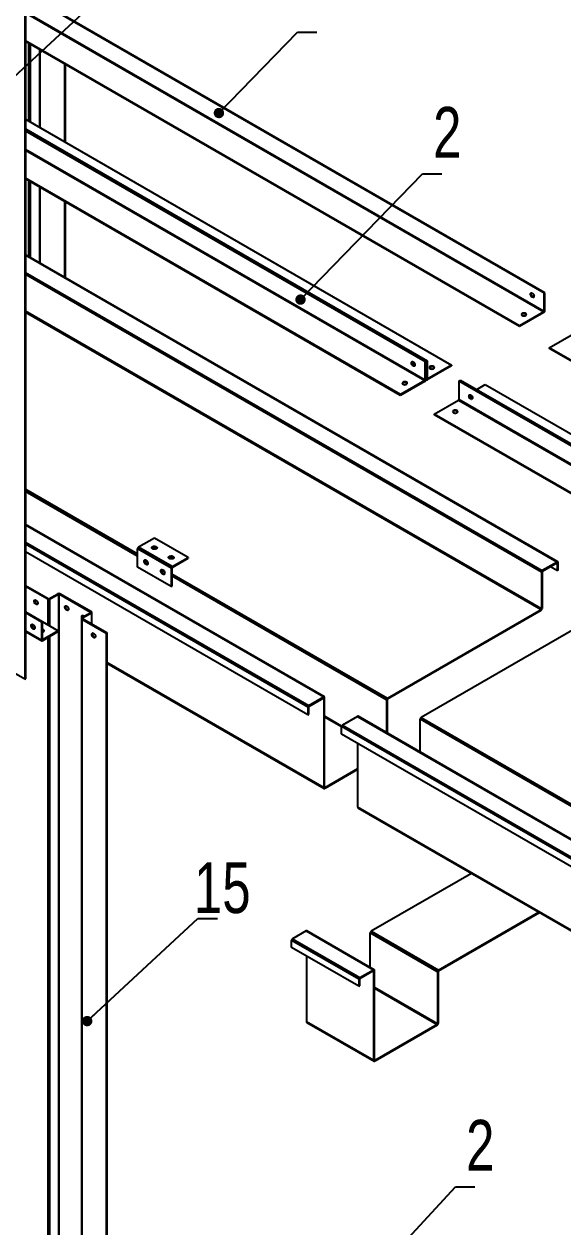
# Model space of a CAD drawing. Header units: millimetres. Extents: x 1982 to 4155, y 618 to 1642.
# Drawn here: x 2133 to 2171.8, y 708.3 to 795.1 of the extents above; entities that cross this region are included whole.
import ezdxf

# ---------------------------------------------------------------- set-up
doc = ezdxf.new("R2010")
doc.units = ezdxf.units.MM
doc.styles.add('SLDTEXTSTYLE0', font='TXT', dxfattribs={"width": 0.75})
doc.dimstyles.new('SLDDIMSTYLE0', dxfattribs={"dimscale": 1.5, "dimtxt": 2.116667, "dimasz": 1.5, "dimexe": 0, "dimexo": 0.0625, "dimgap": 0.529167, "dimtad": 1, "dimdec": 0, "dimlfac": 35, "dimrnd": 1e-09, "dimzin": 12, "dimdsep": 46, "dimtxsty": 'SLDTEXTSTYLE0', "dimcen": 0.09, "dimadec": 0, "dimazin": 3, "dimtfac": 1, "dimtdec": 0, "dimtofl": 0, "dimtmove": 0, "dimatfit": 3, "dimfxl": 1, "dimfrac": 2, "dimtolj": 1, "dimtzin": 12, "dimarcsym": 0})

msp = doc.modelspace()

# ---------------------------------------------------------------- linework, layer by layer
at = {"color": 7, "linetype": 'Continuous', "lineweight": 25}
for p, q in [((2133.05, 808.122), (2133.05, 747.826)), ((2133.096, 808.148), (2133.096, 747.853)), ((2170.541, 775.715), (2133.096, 797.332)), ((2170.496, 775.689), (2133.096, 797.279)), ((2170.496, 774.367), (2133.096, 795.958)), ((2133.096, 795.906), (2170.473, 774.329)), ((2168.723, 773.318), (2133.096, 793.885)), ((2168.723, 773.266), (2133.096, 793.833)), ((2133.335, 788.087), (2133.335, 793.694)), ((2133.471, 788.009), (2133.471, 793.616)), ((2134.123, 793.239), (2134.123, 787.632)), ((2134.168, 787.607), (2134.168, 793.214)), ((2135.918, 792.203), (2135.918, 786.596)), ((2135.964, 792.177), (2135.964, 786.57)), ((2133.096, 788.225), (2163.821, 770.488)), ((2133.096, 787.526), (2162.048, 770.812)), ((2133.096, 787.473), (2162.003, 770.786)), ((2161.957, 770.76), (2133.096, 787.421)), ((2161.912, 770.733), (2133.096, 787.368)), ((2161.912, 769.412), (2133.096, 786.047)), ((2133.096, 785.995), (2161.889, 769.373)), ((2160.139, 768.363), (2133.096, 783.974)), ((2160.139, 768.31), (2133.096, 783.922)), ((2133.335, 778.311), (2133.335, 783.784)), ((2133.471, 778.233), (2133.471, 783.705)), ((2134.123, 783.329), (2134.123, 777.856)), ((2134.168, 777.83), (2134.168, 783.303)), ((2135.918, 782.292), (2135.918, 776.82)), ((2135.964, 782.266), (2135.964, 776.794)), ((2171.483, 756.289), (2133.096, 778.449)), ((2171.435, 756.284), (2133.096, 778.417)), ((2133.096, 777.174), (2170.359, 755.662)), ((2170.291, 755.545), (2133.096, 777.017)), ((2170.541, 775.715), (2170.496, 775.689)), ((2170.496, 774.367), (2170.496, 775.689)), ((2170.541, 774.394), (2170.541, 775.715)), ((2170.291, 752.902), (2133.096, 774.374)), ((2133.096, 774.323), (2170.269, 752.863)), ((2170.473, 774.329), (2168.723, 773.318)), ((2170.473, 774.276), (2168.723, 773.266)), ((2170.473, 774.329), (2170.473, 774.276)), ((2170.496, 774.367), (2170.541, 774.394)), ((2168.723, 773.318), (2168.723, 773.266)), ((2170.851, 771.748), (2172.602, 772.758)), ((2216.914, 745.156), (2170.851, 771.748)), ((2170.851, 771.748), (2170.851, 771.695)), ((2216.914, 745.104), (2170.851, 771.695)), ((2161.957, 770.76), (2161.912, 770.733)), ((2161.912, 769.412), (2161.912, 770.733)), ((2161.957, 769.438), (2161.957, 770.76)), ((2162.003, 770.786), (2162.048, 770.812)), ((2162.003, 770.786), (2162.003, 769.464)), ((2162.048, 770.812), (2162.048, 769.491)), ((2163.821, 770.488), (2162.07, 769.478)), ((2163.821, 770.436), (2162.07, 769.425)), ((2163.821, 770.488), (2163.821, 770.436)), ((2161.889, 769.373), (2160.139, 768.363)), ((2161.889, 769.321), (2160.139, 768.31)), ((2161.889, 769.373), (2161.889, 769.321)), ((2161.912, 769.412), (2161.957, 769.438)), ((2161.957, 769.491), (2162.003, 769.464)), ((2161.957, 769.458), (2162.022, 769.42)), ((2162.048, 769.491), (2162.003, 769.464)), ((2162.07, 769.478), (2162.048, 769.491)), ((2162.07, 769.478), (2162.07, 769.425)), ((2164.381, 769.36), (2164.336, 769.334)), ((2210.399, 742.742), (2164.336, 769.334)), ((2164.336, 769.334), (2164.336, 768.012)), ((2210.444, 742.769), (2164.381, 769.36)), ((2164.427, 769.386), (2164.472, 769.413)), ((2164.427, 769.386), (2210.49, 742.795)), ((2164.427, 769.334), (2164.427, 769.386)), ((2164.472, 769.413), (2210.535, 742.821)), ((2165.639, 768.739), (2166.245, 769.089)), ((2166.245, 769.089), (2212.308, 742.497)), ((2160.139, 768.363), (2160.139, 768.31)), ((2162.563, 766.963), (2164.314, 767.974)), ((2164.314, 767.974), (2210.377, 741.382)), ((2210.399, 741.421), (2164.336, 768.012)), ((2208.626, 740.372), (2162.563, 766.963)), ((2162.563, 766.963), (2162.563, 766.911)), ((2208.626, 740.319), (2162.563, 766.911)), ((2133.096, 761.533), (2141.183, 756.865)), ((2141.183, 756.708), (2133.096, 761.377)), ((2154.649, 746.553), (2133.096, 758.995)), ((2133.096, 758.963), (2154.601, 746.548)), ((2133.096, 757.72), (2153.524, 745.927)), ((2142.395, 758.014), (2141.251, 757.354)), ((2144.819, 756.615), (2142.395, 758.014)), ((2153.457, 745.809), (2133.096, 757.563)), ((2153.457, 745.258), (2133.096, 757.012)), ((2143.607, 755.837), (2141.183, 757.236)), ((2141.183, 755.915), (2141.183, 757.236)), ((2143.675, 755.954), (2141.251, 757.354)), ((2143.607, 754.515), (2141.183, 755.915)), ((2141.899, 756.295), (2141.703, 756.408)), ((2143.675, 755.954), (2144.819, 756.615)), ((2143.675, 755.902), (2144.819, 756.562)), ((2143.675, 755.902), (2143.675, 755.954)), ((2144.819, 756.615), (2144.819, 756.562)), ((2171.435, 756.284), (2170.359, 755.662)), ((2171.435, 756.231), (2170.359, 755.61)), ((2170.957, 755.956), (2171.458, 755.667)), ((2171.435, 756.231), (2171.435, 756.284)), ((2171.435, 756.231), (2171.458, 756.219)), ((2171.458, 756.219), (2171.503, 756.245)), ((2171.458, 755.667), (2171.458, 756.219)), ((2171.503, 755.693), (2171.503, 756.245)), ((2143.111, 755.595), (2142.915, 755.708)), ((2143.653, 755.863), (2143.607, 755.837)), ((2143.607, 755.837), (2143.607, 754.515)), ((2143.653, 755.863), (2143.653, 754.542)), ((2143.653, 755.439), (2159.191, 746.469)), ((2159.124, 746.351), (2143.653, 755.282)), ((2170.336, 755.571), (2170.291, 755.545)), ((2170.291, 755.545), (2170.291, 752.902)), ((2170.336, 755.571), (2170.336, 752.928)), ((2170.359, 755.61), (2170.359, 755.662)), ((2171.503, 755.693), (2171.458, 755.667)), ((2134.748, 753.625), (2133.096, 754.579)), ((2134.702, 753.599), (2133.096, 754.527)), ((2143.607, 754.515), (2143.653, 754.542)), ((2134.748, 753.625), (2134.702, 753.599)), ((2134.702, 753.599), (2134.702, 751.762)), ((2134.792, 753.625), (2135.445, 754.002)), ((2134.792, 753.625), (2134.838, 753.599)), ((2134.838, 753.599), (2135.49, 753.976)), ((2134.838, 753.599), (2134.838, 751.684)), ((2135.49, 753.976), (2135.445, 754.002)), ((2135.49, 753.976), (2135.49, 693.68)), ((2135.535, 753.976), (2135.58, 754.002)), ((2137.824, 752.655), (2135.535, 753.976)), ((2135.535, 693.68), (2135.535, 753.976)), ((2137.869, 752.681), (2135.58, 754.002)), ((2133.096, 752.689), (2134.3, 751.994)), ((2133.096, 752.637), (2134.254, 751.968)), ((2137.824, 752.629), (2137.171, 752.252)), ((2137.869, 752.603), (2137.217, 752.226)), ((2137.824, 752.655), (2137.869, 752.681)), ((2137.824, 752.655), (2137.824, 752.629)), ((2137.824, 752.629), (2137.869, 752.603)), ((2137.869, 752.603), (2137.869, 751.824)), ((2137.897, 751.807), (2137.897, 752.642)), ((2159.191, 746.469), (2170.269, 752.863)), ((2159.191, 746.416), (2170.269, 752.811)), ((2170.269, 752.863), (2170.269, 752.811)), ((2170.291, 752.902), (2170.336, 752.928)), ((2134.254, 751.968), (2134.3, 751.994)), ((2134.254, 751.968), (2134.254, 750.647)), ((2134.3, 751.994), (2134.3, 750.673)), ((2134.3, 751.994), (2135.467, 751.321)), ((2137.143, 752.213), (2137.143, 691.917)), ((2137.217, 752.226), (2137.171, 752.252)), ((2137.217, 752.2), (2137.171, 752.174)), ((2137.171, 752.174), (2137.171, 691.878)), ((2137.171, 752.174), (2138.922, 751.163)), ((2137.217, 752.2), (2137.217, 752.226)), ((2137.217, 752.2), (2138.967, 751.19)), ((2133.096, 751.315), (2134.254, 750.647)), ((2133.096, 751.283), (2134.274, 750.603)), ((2134.3, 750.673), (2134.254, 750.647)), ((2134.322, 750.66), (2134.3, 750.673)), ((2135.467, 751.321), (2134.322, 750.66)), ((2135.467, 751.268), (2134.322, 750.607)), ((2134.702, 750.827), (2134.702, 693.304)), ((2134.838, 750.905), (2134.838, 693.304)), ((2135.467, 751.268), (2135.467, 751.321)), ((2138.922, 751.163), (2138.967, 751.19)), ((2138.922, 751.163), (2138.922, 690.868)), ((2138.967, 751.19), (2138.967, 690.894)), ((2172.693, 751.464), (2161.616, 745.069)), ((2134.322, 750.66), (2134.322, 750.607)), ((2154.623, 739.99), (2138.967, 749.029)), ((2138.967, 748.996), (2154.643, 739.947)), ((2133.05, 747.826), (2131.3, 748.837)), ((2133.05, 747.826), (2133.096, 747.853)), ((2153.524, 745.927), (2154.601, 746.548)), ((2153.524, 745.874), (2154.601, 746.496)), ((2154.601, 746.496), (2154.601, 746.548)), ((2154.601, 746.496), (2154.623, 746.483)), ((2154.623, 746.483), (2154.669, 746.509)), ((2154.623, 739.99), (2154.623, 746.483)), ((2154.669, 740.017), (2154.669, 746.509)), ((2159.169, 746.378), (2159.124, 746.351)), ((2159.124, 746.351), (2159.124, 743.97)), ((2159.169, 746.378), (2159.169, 743.944)), ((2159.191, 746.416), (2159.191, 746.469)), ((2153.502, 745.836), (2153.457, 745.809)), ((2153.457, 745.809), (2153.457, 745.258)), ((2153.502, 745.836), (2153.502, 745.284)), ((2153.524, 745.874), (2153.524, 745.927)), ((2153.457, 745.258), (2153.502, 745.284)), ((2155.89, 744.455), (2154.669, 745.16)), ((2154.669, 745.109), (2155.881, 744.409)), ((2157.025, 745.149), (2155.949, 744.527)), ((2157.025, 745.149), (2203.088, 718.557)), ((2203.136, 718.562), (2157.073, 745.154)), ((2161.548, 742.57), (2161.548, 744.952)), ((2205.164, 719.773), (2161.548, 744.952)), ((2161.616, 745.069), (2205.299, 719.851)), ((2201.944, 717.818), (2155.881, 744.41)), ((2155.881, 743.858), (2155.881, 744.41)), ((2201.944, 717.267), (2155.881, 743.858)), ((2155.949, 744.527), (2202.012, 717.936)), ((2157.048, 743.185), (2157.048, 738.591)), ((2157.048, 741.364), (2154.691, 740.004)), ((2157.048, 741.312), (2154.691, 739.951)), ((2154.669, 740.017), (2154.623, 739.99)), ((2154.691, 740.004), (2154.669, 740.017)), ((2154.691, 740.004), (2154.691, 739.951)), ((2203.111, 711.999), (2157.048, 738.591)), ((2157.068, 738.547), (2203.131, 711.955)), ((2165.259, 733.818), (2158.025, 729.642)), ((2162.873, 726.842), (2170.108, 731.019)), ((2162.873, 726.79), (2170.154, 730.993)), ((2157.139, 726.183), (2152.29, 728.982)), ((2152.29, 728.483), (2152.29, 728.982)), ((2153.343, 729.669), (2152.358, 729.1)), ((2152.358, 729.1), (2157.206, 726.301)), ((2153.343, 729.669), (2158.192, 726.87)), ((2158.24, 726.874), (2153.391, 729.673)), ((2162.806, 726.725), (2157.957, 729.524)), ((2157.957, 727.038), (2157.957, 729.524)), ((2158.025, 729.642), (2162.873, 726.842)), ((2157.139, 725.684), (2152.29, 728.483)), ((2153.366, 727.862), (2153.366, 723.111)), ((2157.206, 726.301), (2158.192, 726.87)), ((2157.206, 726.248), (2158.192, 726.817)), ((2158.192, 726.817), (2158.192, 726.87)), ((2158.192, 726.817), (2158.214, 726.804)), ((2158.214, 726.804), (2158.26, 726.83)), ((2158.214, 720.312), (2158.214, 726.804)), ((2158.26, 720.338), (2158.26, 726.83)), ((2162.851, 726.751), (2162.806, 726.725)), ((2162.806, 726.725), (2162.806, 722.962)), ((2162.851, 726.751), (2162.851, 722.988)), ((2162.873, 726.79), (2162.873, 726.842)), ((2157.184, 726.209), (2157.139, 726.183)), ((2157.139, 726.183), (2157.139, 725.684)), ((2157.139, 725.684), (2157.184, 725.71)), ((2157.184, 726.209), (2157.184, 725.71)), ((2157.206, 726.248), (2157.206, 726.301)), ((2162.806, 722.962), (2158.26, 725.586)), ((2158.26, 725.535), (2162.783, 722.924)), ((2158.214, 720.312), (2153.366, 723.111)), ((2153.386, 723.067), (2158.234, 720.268)), ((2162.783, 722.924), (2158.282, 720.325)), ((2162.783, 722.924), (2162.783, 722.871)), ((2162.806, 722.962), (2162.851, 722.988)), ((2162.783, 722.871), (2158.282, 720.273)), ((2158.26, 720.338), (2158.214, 720.312)), ((2158.282, 720.325), (2158.26, 720.338)), ((2158.282, 720.325), (2158.282, 720.273))]:
    msp.add_line(p, q, dxfattribs=at)
at = {"color": 7, "linetype": 'Continuous', "lineweight": 25, "flags": 128}
for points in [[(2169.632, 775.689), (2169.67, 775.66), (2169.704, 775.621), (2169.733, 775.575), (2169.752, 775.525), (2169.76, 775.477), (2169.757, 775.434), (2169.743, 775.401), (2169.719, 775.38), (2169.688, 775.374), (2169.651, 775.382), (2169.613, 775.404), (2169.576, 775.438), (2169.544, 775.482), (2169.52, 775.53), (2169.506, 775.579), (2169.503, 775.625), (2169.512, 775.664), (2169.531, 775.691), (2169.559, 775.705), (2169.594, 775.704), (2169.632, 775.689)], [(2169.743, 775.4), (2169.733, 775.4), (2169.696, 775.408), (2169.658, 775.43), (2169.621, 775.464), (2169.59, 775.508), (2169.566, 775.556), (2169.552, 775.606), (2169.549, 775.651), (2169.557, 775.69), (2169.566, 775.706)], [(2169.155, 774.066), (2169.187, 774.091), (2169.205, 774.121), (2169.207, 774.152), (2169.193, 774.182), (2169.164, 774.209), (2169.123, 774.229), (2169.073, 774.242), (2169.019, 774.245), (2168.966, 774.24), (2168.918, 774.225), (2168.879, 774.203), (2168.854, 774.175), (2168.844, 774.144), (2168.85, 774.113), (2168.872, 774.084), (2168.907, 774.061), (2168.953, 774.044), (2169.005, 774.036), (2169.06, 774.037), (2169.111, 774.047), (2169.155, 774.066)], [(2169.202, 774.114), (2169.193, 774.13), (2169.164, 774.156), (2169.123, 774.177), (2169.073, 774.189), (2169.019, 774.193), (2168.966, 774.187), (2168.918, 774.172), (2168.879, 774.15), (2168.854, 774.123), (2168.849, 774.114)], [(2161.048, 770.733), (2161.086, 770.705), (2161.12, 770.666), (2161.149, 770.619), (2161.168, 770.57), (2161.176, 770.522), (2161.173, 770.479), (2161.159, 770.446), (2161.136, 770.425), (2161.104, 770.418), (2161.067, 770.426), (2161.029, 770.449), (2160.992, 770.483), (2160.96, 770.526), (2160.936, 770.575), (2160.922, 770.624), (2160.919, 770.67), (2160.928, 770.708), (2160.947, 770.735), (2160.975, 770.749), (2161.01, 770.749), (2161.048, 770.733)], [(2161.159, 770.445), (2161.149, 770.445), (2161.113, 770.453), (2161.074, 770.475), (2161.038, 770.509), (2161.006, 770.552), (2160.982, 770.601), (2160.968, 770.65), (2160.965, 770.696), (2160.973, 770.734), (2160.982, 770.75)], [(2162.268, 770.388), (2162.235, 770.362), (2162.218, 770.333), (2162.215, 770.302), (2162.23, 770.271), (2162.258, 770.245), (2162.3, 770.224), (2162.349, 770.212), (2162.403, 770.208), (2162.457, 770.214), (2162.505, 770.229), (2162.543, 770.251), (2162.568, 770.279), (2162.578, 770.309), (2162.572, 770.341), (2162.551, 770.369), (2162.515, 770.393), (2162.469, 770.41), (2162.417, 770.418), (2162.363, 770.417), (2162.311, 770.406), (2162.268, 770.388)], [(2162.268, 770.335), (2162.235, 770.31), (2162.22, 770.287)], [(2162.573, 770.287), (2162.572, 770.288), (2162.551, 770.317), (2162.515, 770.341), (2162.469, 770.357), (2162.417, 770.365), (2162.363, 770.364), (2162.311, 770.354), (2162.268, 770.335)], [(2160.571, 769.111), (2160.603, 769.136), (2160.621, 769.165), (2160.623, 769.197), (2160.609, 769.227), (2160.58, 769.254), (2160.539, 769.274), (2160.489, 769.286), (2160.435, 769.29), (2160.382, 769.284), (2160.334, 769.27), (2160.295, 769.247), (2160.27, 769.22), (2160.26, 769.189), (2160.266, 769.158), (2160.288, 769.129), (2160.323, 769.105), (2160.369, 769.089), (2160.421, 769.08), (2160.476, 769.082), (2160.527, 769.092), (2160.571, 769.111)], [(2160.618, 769.159), (2160.609, 769.174), (2160.58, 769.201), (2160.539, 769.221), (2160.489, 769.234), (2160.435, 769.238), (2160.382, 769.232), (2160.334, 769.217), (2160.295, 769.195), (2160.27, 769.167), (2160.265, 769.159)], [(2165.2, 768.337), (2165.238, 768.308), (2165.272, 768.269), (2165.3, 768.222), (2165.32, 768.173), (2165.328, 768.125), (2165.325, 768.082), (2165.311, 768.049), (2165.287, 768.028), (2165.256, 768.022), (2165.219, 768.03), (2165.18, 768.052), (2165.144, 768.086), (2165.112, 768.129), (2165.088, 768.178), (2165.074, 768.227), (2165.071, 768.273), (2165.08, 768.311), (2165.099, 768.339), (2165.127, 768.353), (2165.162, 768.352), (2165.2, 768.337)], [(2165.311, 768.048), (2165.301, 768.048), (2165.264, 768.056), (2165.226, 768.078), (2165.189, 768.112), (2165.158, 768.156), (2165.134, 768.204), (2165.12, 768.253), (2165.117, 768.299), (2165.125, 768.338), (2165.134, 768.354)], [(2164.207, 767.064), (2164.239, 767.089), (2164.257, 767.119), (2164.259, 767.15), (2164.245, 767.18), (2164.216, 767.207), (2164.175, 767.227), (2164.126, 767.24), (2164.072, 767.243), (2164.018, 767.237), (2163.97, 767.223), (2163.932, 767.201), (2163.906, 767.173), (2163.896, 767.142), (2163.902, 767.111), (2163.924, 767.082), (2163.96, 767.058), (2164.006, 767.042), (2164.058, 767.034), (2164.112, 767.035), (2164.164, 767.045), (2164.207, 767.064)], [(2164.255, 767.112), (2164.245, 767.128), (2164.216, 767.154), (2164.175, 767.175), (2164.126, 767.187), (2164.072, 767.191), (2164.018, 767.185), (2163.97, 767.17), (2163.932, 767.148), (2163.906, 767.12), (2163.902, 767.112)], [(2142.531, 757.393), (2142.564, 757.368), (2142.583, 757.338), (2142.587, 757.307), (2142.576, 757.276), (2142.549, 757.248), (2142.511, 757.226), (2142.462, 757.21), (2142.409, 757.204), (2142.354, 757.206), (2142.303, 757.217), (2142.259, 757.236), (2142.226, 757.261), (2142.207, 757.291), (2142.203, 757.323), (2142.214, 757.354), (2142.241, 757.381), (2142.279, 757.404), (2142.328, 757.419), (2142.381, 757.426), (2142.436, 757.423), (2142.487, 757.412), (2142.531, 757.393)], [(2142.208, 757.288), (2142.214, 757.301), (2142.241, 757.329), (2142.279, 757.351), (2142.328, 757.367), (2142.381, 757.373), (2142.436, 757.371), (2142.487, 757.36), (2142.531, 757.341)], [(2142.531, 757.341), (2142.564, 757.316), (2142.582, 757.288)], [(2141.925, 756.186), (2141.92, 756.145), (2141.904, 756.114), (2141.878, 756.094), (2141.846, 756.089), (2141.808, 756.098), (2141.77, 756.12), (2141.732, 756.154), (2141.7, 756.197), (2141.674, 756.246), (2141.658, 756.296), (2141.653, 756.344), (2141.658, 756.385), (2141.674, 756.416), (2141.7, 756.435), (2141.732, 756.441), (2141.77, 756.432), (2141.808, 756.41), (2141.846, 756.375), (2141.878, 756.332), (2141.904, 756.284), (2141.92, 756.234), (2141.925, 756.186)], [(2141.718, 756.44), (2141.704, 756.411), (2141.698, 756.37)], [(2141.698, 756.37), (2141.704, 756.322), (2141.72, 756.272), (2141.745, 756.224), (2141.778, 756.181), (2141.815, 756.146), (2141.854, 756.124), (2141.891, 756.115), (2141.905, 756.116)], [(2143.744, 756.694), (2143.776, 756.668), (2143.796, 756.639), (2143.8, 756.607), (2143.788, 756.576), (2143.762, 756.548), (2143.723, 756.526), (2143.675, 756.511), (2143.621, 756.504), (2143.566, 756.506), (2143.515, 756.517), (2143.471, 756.536), (2143.438, 756.562), (2143.419, 756.591), (2143.415, 756.623), (2143.427, 756.654), (2143.453, 756.682), (2143.492, 756.704), (2143.54, 756.719), (2143.593, 756.726), (2143.648, 756.724), (2143.7, 756.713), (2143.744, 756.694)], [(2143.42, 756.589), (2143.427, 756.601), (2143.453, 756.629), (2143.492, 756.652), (2143.54, 756.667), (2143.593, 756.673), (2143.648, 756.671), (2143.7, 756.66), (2143.744, 756.641)], [(2143.744, 756.641), (2143.776, 756.616), (2143.795, 756.589)], [(2143.138, 755.486), (2143.132, 755.445), (2143.116, 755.414), (2143.09, 755.395), (2143.058, 755.389), (2143.021, 755.398), (2142.982, 755.42), (2142.944, 755.455), (2142.912, 755.498), (2142.886, 755.546), (2142.87, 755.596), (2142.865, 755.644), (2142.87, 755.685), (2142.886, 755.716), (2142.912, 755.736), (2142.944, 755.741), (2142.982, 755.732), (2143.021, 755.71), (2143.058, 755.676), (2143.09, 755.633), (2143.116, 755.584), (2143.132, 755.534), (2143.138, 755.486)], [(2142.93, 755.741), (2142.916, 755.711), (2142.91, 755.67)], [(2142.91, 755.67), (2142.916, 755.623), (2142.932, 755.572), (2142.957, 755.524), (2142.99, 755.481), (2143.027, 755.447), (2143.066, 755.424), (2143.103, 755.415), (2143.118, 755.416)], [(2133.861, 753.236), (2133.823, 753.265), (2133.788, 753.304), (2133.76, 753.35), (2133.741, 753.4), (2133.732, 753.448), (2133.735, 753.491), (2133.749, 753.524), (2133.773, 753.545), (2133.805, 753.551), (2133.842, 753.543), (2133.88, 753.521), (2133.917, 753.487), (2133.948, 753.444), (2133.972, 753.395), (2133.986, 753.346), (2133.989, 753.3), (2133.981, 753.262), (2133.962, 753.234), (2133.933, 753.22), (2133.899, 753.221), (2133.861, 753.236)], [(2133.778, 753.486), (2133.783, 753.526), (2133.795, 753.551)], [(2133.972, 753.245), (2133.971, 753.245), (2133.935, 753.25), (2133.897, 753.269), (2133.859, 753.3), (2133.826, 753.341), (2133.8, 753.389), (2133.783, 753.439), (2133.778, 753.486)], [(2136.073, 752.816), (2136.035, 752.845), (2136.001, 752.884), (2135.972, 752.931), (2135.953, 752.98), (2135.945, 753.028), (2135.948, 753.071), (2135.962, 753.104), (2135.985, 753.125), (2136.017, 753.131), (2136.054, 753.123), (2136.092, 753.101), (2136.129, 753.067), (2136.161, 753.024), (2136.185, 752.975), (2136.199, 752.926), (2136.202, 752.88), (2136.193, 752.842), (2136.174, 752.814), (2136.146, 752.8), (2136.111, 752.801), (2136.073, 752.816)], [(2136.119, 752.843), (2136.081, 752.871), (2136.046, 752.91), (2136.018, 752.957), (2135.999, 753.006), (2135.99, 753.054), (2135.993, 753.097), (2136.007, 753.13), (2136.008, 753.131)], [(2136.184, 752.826), (2136.156, 752.827), (2136.119, 752.843)], [(2137.174, 752.254), (2137.165, 752.28), (2137.157, 752.328), (2137.16, 752.371), (2137.174, 752.404), (2137.198, 752.425), (2137.229, 752.432), (2137.266, 752.424), (2137.304, 752.401), (2137.341, 752.367), (2137.351, 752.356)], [(2133.512, 751.697), (2133.517, 751.738), (2133.534, 751.769), (2133.559, 751.789), (2133.592, 751.794), (2133.629, 751.785), (2133.668, 751.763), (2133.705, 751.729), (2133.738, 751.686), (2133.763, 751.637), (2133.779, 751.587), (2133.785, 751.539), (2133.779, 751.498), (2133.763, 751.467), (2133.738, 751.448), (2133.705, 751.442), (2133.668, 751.451), (2133.629, 751.473), (2133.592, 751.508), (2133.559, 751.551), (2133.534, 751.599), (2133.517, 751.649), (2133.512, 751.697)], [(2133.577, 751.794), (2133.563, 751.764), (2133.557, 751.723), (2133.563, 751.676), (2133.579, 751.625), (2133.604, 751.577), (2133.637, 751.534), (2133.674, 751.5), (2133.713, 751.477), (2133.75, 751.468), (2133.765, 751.469)], [(2134.391, 751.399), (2134.347, 751.418), (2134.3, 751.429)], [(2134.3, 751.212), (2134.322, 751.216), (2134.37, 751.231), (2134.409, 751.254), (2134.435, 751.282), (2134.447, 751.313), (2134.443, 751.344), (2134.424, 751.374), (2134.391, 751.399)], [(2134.391, 751.347), (2134.347, 751.366), (2134.3, 751.376)], [(2134.442, 751.294), (2134.424, 751.321), (2134.391, 751.347)], [(2138.013, 750.84), (2137.975, 750.868), (2137.94, 750.907), (2137.912, 750.954), (2137.893, 751.003), (2137.884, 751.051), (2137.887, 751.094), (2137.901, 751.127), (2137.925, 751.148), (2137.957, 751.155), (2137.993, 751.146), (2138.032, 751.124), (2138.068, 751.09), (2138.1, 751.047), (2138.124, 750.998), (2138.138, 750.949), (2138.141, 750.903), (2138.132, 750.865), (2138.113, 750.837), (2138.085, 750.824), (2138.051, 750.824), (2138.013, 750.84)], [(2137.947, 751.154), (2137.942, 751.146), (2137.931, 751.11), (2137.931, 751.066), (2137.942, 751.017), (2137.964, 750.968), (2137.994, 750.923), (2138.029, 750.886), (2138.068, 750.861), (2138.105, 750.849), (2138.123, 750.849)]]:
    msp.add_lwpolyline(points, dxfattribs=at)
at = {"color": 7, "linetype": 'Continuous', "lineweight": 25}
for centre, radius, start, end in [((2170.394, 774.4), 0.147, 302.60399, 357.39601), ((2170.447, 774.369), 0.0485, 302.60244, 357.39756), ((2161.265, 770.71), 0.253, 171.41838, 248.57556), ((2161.333, 770.749), 0.278, 184.24629, 235.74777), ((2161.81, 769.445), 0.147, 302.60501, 357.39499), ((2161.863, 769.414), 0.0485, 302.60493, 357.39507), ((2162.044, 769.458), 0.0419, 170.78466, 309.20459), ((2162.062, 769.488), 0.0138, 170.7861, 309.20314), ((2165.416, 768.313), 0.253, 171.42213, 248.57333), ((2165.485, 768.352), 0.278, 184.247, 235.74508), ((2164.288, 768.015), 0.0485, 302.60493, 357.39507), ((2141.33, 757.23), 0.147, 122.60454, 177.39546), ((2143.754, 755.83), 0.147, 122.60454, 177.39546), ((2143.701, 755.861), 0.0485, 122.59952, 177.39981), ((2171.462, 756.252), 0.0419, 350.78613, 129.20312), ((2171.444, 756.221), 0.0138, 350.78619, 129.19502), ((2170.438, 755.538), 0.147, 122.60563, 177.39437), ((2170.385, 755.569), 0.0485, 122.60924, 177.39344), ((2134.77, 753.73), 0.147, 242.60806, 297.39194), ((2134.77, 753.669), 0.0485, 242.60587, 297.38877), ((2135.512, 753.871), 0.147, 62.60806, 117.39194), ((2135.512, 753.933), 0.0485, 62.60258, 117.39206), ((2137.357, 752.356), 0.157, 151.2201, 208.74702), ((2137.819, 752.642), 0.0138, 290.8155, 69.20056), ((2137.854, 752.642), 0.0419, 290.78484, 69.21516), ((2170.189, 752.935), 0.147, 302.60481, 357.39519), ((2170.242, 752.904), 0.0485, 302.60518, 357.39482), ((2137.186, 752.213), 0.0419, 110.7803, 249.2197), ((2137.222, 752.213), 0.0138, 110.77992, 249.23614), ((2134.313, 750.671), 0.0138, 170.79057, 309.19868), ((2134.296, 750.64), 0.0419, 170.78613, 309.20312), ((2154.628, 746.516), 0.0419, 350.78708, 129.20151), ((2154.61, 746.485), 0.0138, 350.78955, 129.1997), ((2159.271, 746.345), 0.147, 122.60563, 177.39437), ((2159.218, 746.375), 0.0485, 122.60444, 177.39556), ((2153.604, 745.803), 0.147, 122.60642, 177.3938), ((2153.551, 745.833), 0.0485, 122.60817, 177.39183), ((2157.053, 745.11), 0.0482, 65.69014, 125.61706), ((2161.695, 744.945), 0.147, 122.60563, 177.39437), ((2156.028, 744.403), 0.147, 122.60642, 177.3938), ((2154.665, 739.984), 0.0419, 170.78635, 309.20289), ((2154.682, 740.015), 0.0138, 170.78685, 309.2044), ((2157.093, 738.585), 0.0455, 172.34776, 236.34067), ((2152.437, 728.976), 0.147, 122.60536, 177.39457), ((2153.371, 729.63), 0.0482, 65.69213, 125.6183), ((2158.104, 729.517), 0.147, 122.60542, 177.39447), ((2158.219, 726.837), 0.0419, 350.78571, 129.20374), ((2158.201, 726.806), 0.0138, 350.78725, 129.20325), ((2162.953, 726.718), 0.147, 122.60542, 177.39447), ((2162.9, 726.749), 0.0485, 122.60635, 177.39264), ((2157.286, 726.176), 0.147, 122.60536, 177.39457), ((2157.233, 726.207), 0.0485, 122.60561, 177.39397), ((2153.415, 723.107), 0.0497, 175.35071, 233.33597), ((2162.704, 722.995), 0.147, 302.6053, 357.39514), ((2162.757, 722.964), 0.0485, 302.60726, 357.39341), ((2158.256, 720.305), 0.0419, 170.78515, 309.20343), ((2158.274, 720.336), 0.0138, 170.78553, 309.20171)]:
    msp.add_arc(centre, radius, start, end, dxfattribs=at)

# ---------------------------------------------------------------- texts
at = {"style": 'SLDTEXTSTYLE0', "width": 0.75}
for s, height, p in [('2', 3.665, (2162.484, 785.452)), ('15', 3.6648, (2145.245, 730.961)), ('2', 3.665, (2164.863, 712.374))]:
    msp.add_text(s, height=height, dxfattribs=at).set_placement(p)

# ---------------------------------------------------------------- leaders
for points in [[(2131.272, 790.361), (2146.653, 804.62), (2148.052, 804.62)], [(2147.047, 788.678), (2152.705, 794.518), (2154.103, 794.518)], [(2152.928, 775.218), (2161.716, 784.28), (2163.115, 784.28)], [(2137.551, 723.165), (2145.537, 730.568), (2146.936, 730.568)], [(2152.555, 698.727), (2164.094, 711.202), (2165.493, 711.202)]]:
    msp.add_leader(points, dimstyle='SLDDIMSTYLE0', override={"dimasz": 0.5, "dimldrblk": 'DOT'})

doc.saveas('drawing.dxf')
